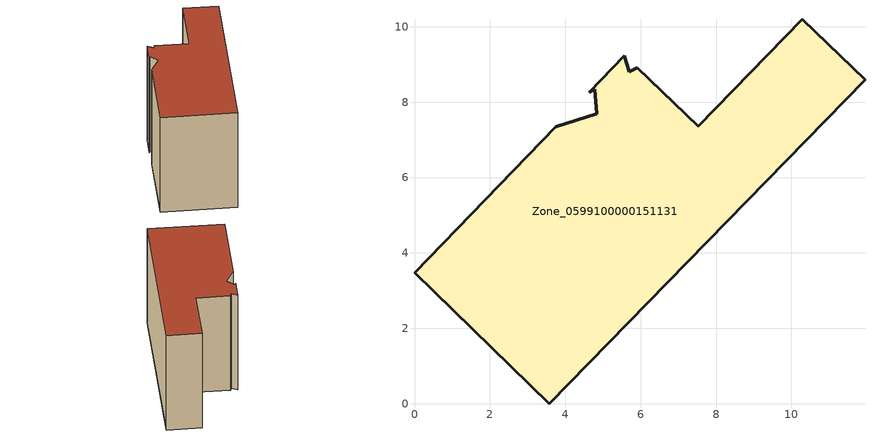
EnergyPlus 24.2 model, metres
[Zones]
Zone_0599100000151131
 floor ground (C_G): 5.91,8.92 7.53,7.36 10.29,10.2 11.95,8.6 3.57,0 0,3.48 3.75,7.35 4.84,7.69 4.78,8.34 4.63,8.26 5.57,9.23 5.7,8.81 z0
 wall outside (C_F): 11.95,8.6 10.29,10.2 7.53,7.36 5.91,8.92 5.7,8.81 5.57,9.23 4.63,8.26 4.78,8.34 4.84,7.69 3.75,7.35 0,3.48 3.57,0 11.95,8.6 z0:7.39
 roof outside (C_R): 7.53,7.36 5.91,8.92 5.7,8.81 5.57,9.23 4.63,8.26 4.78,8.34 4.84,7.69 3.75,7.35 0,3.48 3.57,0 11.95,8.6 10.29,10.2 z7.39
[BUILDING]
Pand.0599100000151131: North Axis=0; Terrain=City; Loads Convergence Tolerance Value=0.04; Temperature Convergence Tolerance Value=0.4; Solar Distribution=FullExterior; Maximum Number of Warmup Days=25; Minimum Number of Warmup Days=1
[Site:Location]
Rotterdam.The.Hague.AP_ZH_NLD Design_Conditions: Latitude=51.96; Longitude=4.45; Time Zone=1; Elevation=-4.5
[SITE:GROUNDTEMPERATURE:BUILDINGSURFACE]
18, 18, 18, 18, 18, 18, 18, 18, 18, 18, 18, 18
[MATERIAL] Thermal Absorptance=0.9; Solar Absorptance=0.7; Visible Absorptance=0.7
Name | Roughness | Thickness | Conductivity | Density | Specific Heat
G.TI.1946 | MediumSmooth | 0.15 | 1 | 540 | 1210
F.TI.1946 | Rough | 0.3 | 0.857143 | 1920 | 840
R.TI.1946 | MediumRough | 0.2 | 0.1 | 1500 | 1000
[CONSTRUCTION]
C_G: G.TI.1946
C_F: F.TI.1946
C_R: R.TI.1946
[ZONE]
Zone_0599100000151131: Type=1; Multiplier=1; Ceiling Height=Autocalculate; Volume=Autocalculate; Floor Area=autocalculate; Part of Total Floor Area=Yes
[ZONEINFILTRATION:DESIGNFLOWRATE]
Infil_Zone_0599100000151131: Zone or ZoneList or Space or SpaceList=Zone_0599100000151131; Schedule=AlwaysOn; Design Flow Rate Calculation Method=Flow/Area; Flow Rate per Floor Area=0.003; Constant Term Coefficient=1; Temperature Term Coefficient=0; Velocity Term Coefficient=0; Velocity Squared Term Coefficient=0
[HVACTEMPLATE:ZONE:IDEALLOADSAIRSYSTEM]
Zone_0599100000151131: Maximum Heating Supply Air Temperature=50; Minimum Cooling Supply Air Temperature=13; Maximum Heating Supply Air Humidity Ratio=0.0156; Minimum Cooling Supply Air Humidity Ratio=0.0077; Heating Limit=NoLimit; Cooling Limit=NoLimit; Dehumidification Control Type=ConstantSensibleHeatRatio; Cooling Sensible Heat Ratio=0.7; Dehumidification Setpoint=60; Humidification Control Type=None; Humidification Setpoint=30; Outdoor Air Method=None; Outdoor Air Flow Rate per Person=0.00944; Outdoor Air Flow Rate per Zone Floor Area=0; Outdoor Air Flow Rate per Zone=0; Demand Controlled Ventilation Type=None; Outdoor Air Economizer Type=NoEconomizer; Heat Recovery Type=None; Sensible Heat Recovery Effectiveness=0.7; Latent Heat Recovery Effectiveness=0.65
[ZONECONTROL:THERMOSTAT]
ThermostatControl_Zone_0599100000151131: Zone or ZoneList=Zone_0599100000151131; Control Type Schedule=DualSetpointControlType; Control 1=Thermostat_Zone_0599100000151131; Temperature Difference Between Cutout And Setpoint=0
[THERMOSTATSETPOINT:DUALSETPOINT]
Thermostat_Zone_0599100000151131: Heating Setpoint Temperature Schedule=HeatingSetpoint_Zone_0599100000151131; Cooling Setpoint Temperature Schedule=CoolingSetpoint_Zone_0599100000151131
[SCHEDULE:COMPACT]
HeatingSetpoint_Zone_0599100000151131: Through: 12/31, For: AllDays, Until: 24:00, 21
CoolingSetpoint_Zone_0599100000151131: Through: 12/31, For: AllDays, Until: 24:00, 24
DualSetpointControlType: Through: 12/31, For: AllDays, Until: 24:00, 4
AlwaysOn: Through: 12/31, For: AllDays, Until: 24:00, 1
